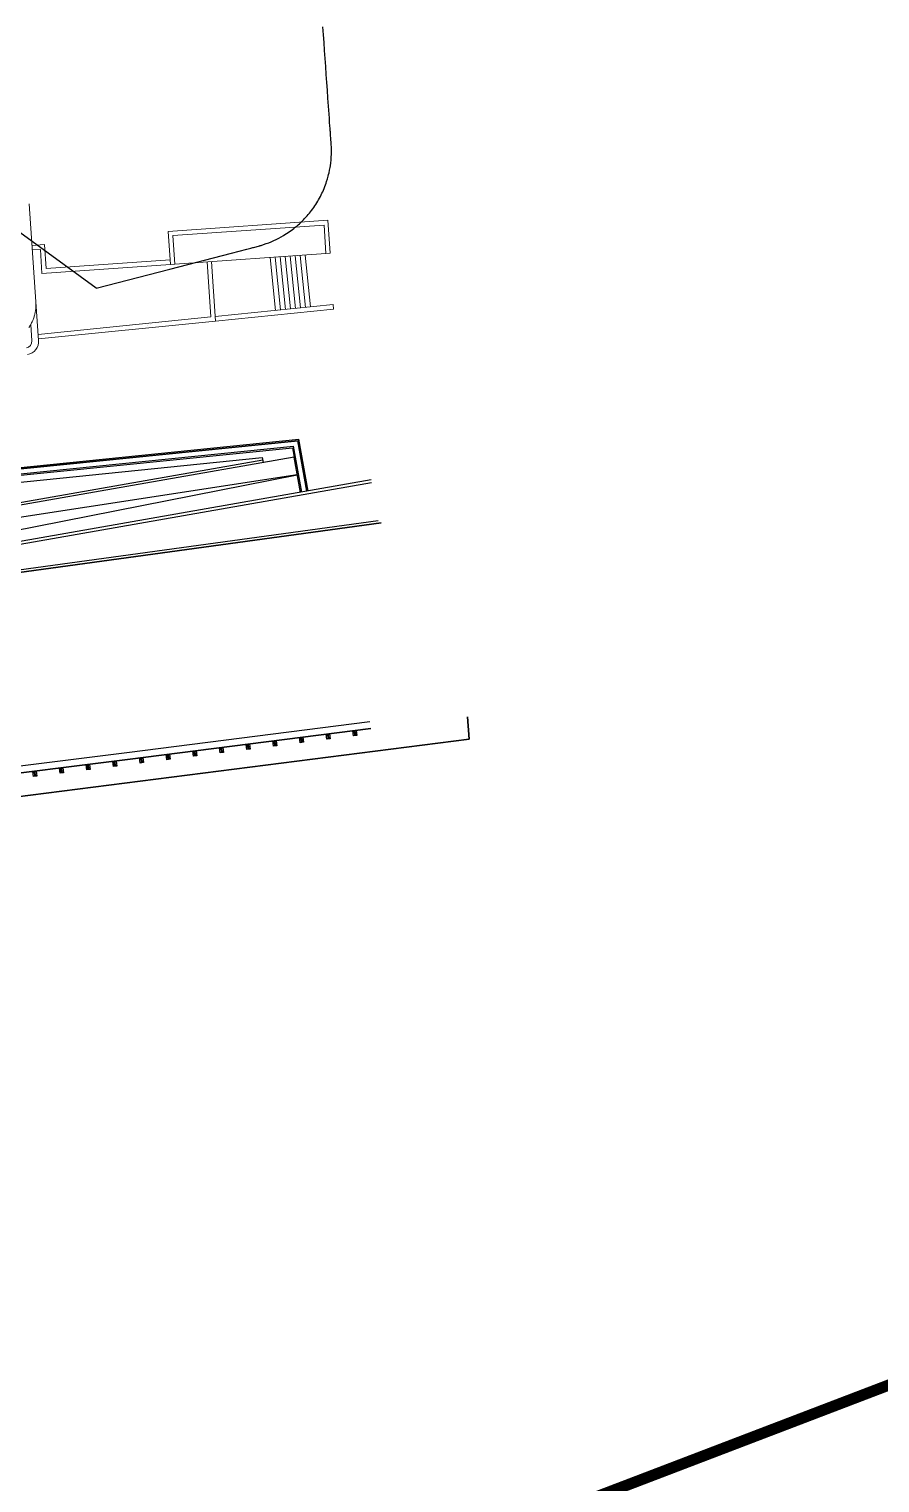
# Model space of a CAD drawing. Header units: millimetres. Extents: x 50357 to 985146, y 723188 to 1803594.
# Drawn here: x 829807.4 to 829845.3, y 817884 to 817948.8 of the extents above; entities that cross this region are included whole.
import ezdxf
from ezdxf.xclip import XClip

# ---------------------------------------------------------------- set-up
doc = ezdxf.new("R2010")
doc.units = ezdxf.units.MM
doc.header["$LTSCALE"] = 3
doc.header["$MEASUREMENT"] = 0
for name, pattern in [('B0703', [4.6875, 3.125, -1.5625]), ('DIVIDE', [1.25, 0.5, -0.25, 0, -0.25, 0, -0.25]), ('x-baseplan$0$DGN Style 2', [1.94727e-06, 0, -1.94727e-06]), ('x-boundary$0$DGN Style 4', [76.563414, 38.257796, -19.128898, 0.047822, -19.128898])]:
    doc.linetypes.add(name, pattern=pattern)
for name, color, linetype in [('00_Xref', 7, 'Continuous'), ('LWK-GA_WALL', 8, 'Continuous'), ('LWK-MA_PAVING BANDING', 8, 'Continuous'), ('LWK-PROMENADE BALLUSTRADE', 8, 'Continuous'), ('Proposed Louvre wall', 4, 'Continuous'), ('UAJ-00XREF', 7, 'Continuous'), ('UAJ-90.5LAND', 8, 'Continuous'), ('UAJ_MID_ROOF', 3, 'Continuous')]:
    doc.layers.add(name, color=color, linetype=linetype)
for name, color, linetype, lineweight in [('UAJ-08META', 8, 'Continuous', 9), ('UAJ-24STAI-c', 8, 'Continuous', 9), ('UAJ-34RAIL-a', 1, 'Continuous', 13)]:
    doc.layers.add(name, color=color, linetype=linetype, lineweight=lineweight)
doc.layers.add('x-baseplan$0$AR-ROAD_AR_BS_MI_', color=7, linetype='Continuous', true_color=0x6d6d6d)
doc.layers.add('x-boundary$0$AR-SIMS_BL_', color=7, linetype='x-boundary$0$DGN Style 4', true_color=0xff0505)
pattern_1 = [(315, (-2836.0025, 3466.4423), (1.767767, 1.767767), []), (45, (-2836.0025, 3466.4423), (-1.767767, 1.767767), [])]

# ---------------------------------------------------------------- blocks, each defined once
blk = doc.blocks.new('x-baseplan')
at = {"layer": 'x-baseplan$0$AR-ROAD_AR_BS_MI_', "linetype": 'x-baseplan$0$DGN Style 2', "lineweight": 0, "flags": 128}
blk.add_lwpolyline([(834552.251, 817919.489), (834458.709, 817883.8), (834424.347, 817870.701)], dxfattribs=at)
blk = doc.blocks.new('PROMENADE BALLUSTRADE')
at = {"layer": 'LWK-PROMENADE BALLUSTRADE'}
h = blk.add_hatch(dxfattribs=at)
h.set_pattern_fill('_USER', color=8, scale=2.5, angle=-45, double=1, pattern_type=0)
h.set_pattern_definition(pattern_1)
edge = h.paths.add_edge_path()
edge.add_line((-17, 43), (-17, 187))
edge.add_arc((-8, 187), 9, 90, 180, ccw=False)
edge.add_line((-8, 196), (-8, 190))
edge.add_arc((-8, 187), 3, 90, 180)
edge.add_line((-11, 187), (-11, 43))
edge.add_arc((-8, 43), 3, 180, 270)
edge.add_line((-8, 40), (-8, 34))
edge.add_arc((-8, 43), 9, 180, 270, ccw=False)
h = blk.add_hatch(dxfattribs=at)
h.set_pattern_fill('_USER', color=8, scale=2.5, angle=-45, double=1, pattern_type=0)
h.set_pattern_definition(pattern_1)
edge = h.paths.add_edge_path()
edge.add_line((17, 43), (17, 187))
edge.add_arc((8, 187), 9, 0, 90)
edge.add_line((8, 196), (8, 190))
edge.add_arc((8, 187), 3, 0, 90, ccw=False)
edge.add_line((11, 187), (11, 43))
edge.add_arc((8, 43), 3, -90, 0, ccw=False)
edge.add_line((8, 40), (8, 34))
edge.add_arc((8, 43), 9, -90, 0)
blk.add_lwpolyline([(75, 230), (75, 0), (-75, 0), (-75, 230)], close=True, dxfattribs=at)
at = {"layer": 'LWK-PROMENADE BALLUSTRADE', "color": 8}
for points in [[(-32.5, 205), (-67.5, 205)], [(-32.5, 25), (-67.5, 25)], [(-50, 187.5), (-50, 222.5)], [(-50, 7.5), (-50, 42.5)], [(67.5, 205), (32.5, 205)], [(67.5, 25), (32.5, 25)], [(50, 187.5), (50, 222.5)], [(50, 7.5), (50, 42.5)]]:
    blk.add_lwpolyline(points, dxfattribs=at)
at = {"layer": 'LWK-PROMENADE BALLUSTRADE'}
for points in [[(-5, 43, -1), (-11, 43), (-11, 187, -1), (-5, 187)], [(11, 187, 1), (5, 187), (5, 43, 1), (11, 43)]]:
    blk.add_lwpolyline(points, format="xyb", close=True, dxfattribs=at)
at = {"layer": 'LWK-PROMENADE BALLUSTRADE', "color": 8}
for centre in [(-50, 205), (-50, 25), (50, 205), (50, 25)]:
    blk.add_circle(centre, 12.5, dxfattribs=at)
blk = doc.blocks.new('3A35X-MAGP-P-LD-00-0')
at = {"layer": 'LWK-GA_WALL', "lineweight": 30, "ltscale": 0.5}
for points in [[(834651362, 817932119), (834651432, 817931120)], [(834651432, 817931120), (834575926, 817921450)]]:
    blk.add_lwpolyline(points, dxfattribs=at)
at = {"layer": 'LWK-GA_WALL', "ltscale": 0.5, "elevation": 4047}
blk.add_lwpolyline([(834647011, 817931894), (834636163, 817930508), (834621889, 817928712), (834608683, 817926959), (834590467, 817924721), (834569539, 817921947), (834552150, 817919745), (834551322, 817919445), (834529685, 817911079), (834518657, 817906847), (834506366, 817902183), (834496343, 817898357), (834485453, 817894209), (834473244, 817889480), (834460256, 817884558), (834451189, 817881116), (834434617, 817874777)], dxfattribs=at)
at = {"layer": 'LWK-GA_WALL', "lineweight": 30, "ltscale": 0.5, "elevation": 4047}
blk.add_lwpolyline([(834647049, 817931596), (834636200, 817930210), (834621928, 817928414), (834608721, 817926661), (834590505, 817924424), (834569578, 817921650), (834552220, 817919452), (834551427, 817919164), (834529793, 817910799), (834518764, 817906567), (834506473, 817901903), (834496450, 817898077), (834485560, 817893929), (834473351, 817889200), (834460362, 817884277), (834451296, 817880835), (834434724, 817874497)], dxfattribs=at)
at = {"layer": 'LWK-MA_PAVING BANDING', "ltscale": 0.5}
for p, q in [((834604588, 817940457, 0), (834643798, 817944444, 0)), ((834643624, 817943700, 0), (834606395, 817937151, 0))]:
    blk.add_line(p, q, dxfattribs=at)
for points in [[(834634789, 817951233), (834638077, 817952087), (834640826, 817952800), (834641513, 817952978), (834641685, 817953023), (834641771, 817953045), (834641793, 817953050), (834641804, 817953053), (834641812, 817953055), (834642085, 817953129), (834642093, 817953132), (834642103, 817953134), (834642113, 817953137), (834642122, 817953140), (834642141, 817953145), (834642258, 817953181), (834642373, 817953221), (834642487, 817953263), (834642599, 817953308), (834642710, 817953357), (834642820, 817953408), (834642929, 817953463), (834643036, 817953520), (834643142, 817953581), (834643210, 817953623), (834643279, 817953666), (834643346, 817953711), (834643413, 817953756), (834643479, 817953803), (834643544, 817953851), (834643608, 817953901), (834643671, 817953951), (834643733, 817954003), (834643795, 817954056), (834643855, 817954110), (834643914, 817954165), (834643973, 817954221), (834644030, 817954278), (834644086, 817954336), (834644141, 817954396), (834644195, 817954456), (834644248, 817954517), (834644299, 817954579), (834644350, 817954643), (834644399, 817954707), (834644447, 817954772), (834644494, 817954838), (834644540, 817954904), (834644584, 817954972), (834644627, 817955041), (834644669, 817955110), (834644710, 817955180), (834644749, 817955250), (834644787, 817955322), (834644824, 817955394), (834644859, 817955466), (834644893, 817955540), (834644926, 817955614), (834644957, 817955688), (834644987, 817955764), (834645015, 817955839), (834645042, 817955916), (834645068, 817955991), (834645104, 817956108), (834645136, 817956226), (834645156, 817956305), (834645174, 817956381), (834645199, 817956501), (834645221, 817956621), (834645233, 817956699), (834645250, 817956820), (834645262, 817956941), (834645269, 817957021), (834645274, 817957102), (834645278, 817957182), (834645280, 817957325), (834645280, 817957406), (834645279, 817957425), (834645279, 817957445), (834645279, 817957456), (834645278, 817957464), (834645268, 817957699), (834645264, 817957750), (834645264, 817957760), (834645262, 817957782), (834645261, 817957804), (834645257, 817957848), (834645254, 817957893), (834645251, 817957937), (834645245, 817958025), (834645239, 817958114), (834645232, 817958202), (834645229, 817958247), (834645226, 817958291), (834645220, 817958379), (834645213, 817958468), (834645201, 817958645), (834645195, 817958734), (834645188, 817958822), (834645176, 817958999), (834645163, 817959176), (834645151, 817959354), (834645126, 817959708), (834645100, 817960062), (834645075, 817960416), (834645050, 817960770), (834645025, 817961124), (834645000, 817961478), (834644975, 817961833), (834644950, 817962187), (834644925, 817962541), (834644900, 817962895)], [(834644196, 817942176), (834643798, 817944444)]]:
    blk.add_lwpolyline(points, dxfattribs=at)
at = {"layer": 'LWK-MA_PAVING BANDING', "ltscale": 0.5, "elevation": 0}
blk.add_lwpolyline([(834634789, 817951233), (834630495, 817954351, 0.267258), (834627717, 817954646), (834611980, 817947682, 0.443097), (834611141, 817945151), (834611168, 817945102)], format="xyb", dxfattribs=at)
at = {"layer": 'LWK-MA_PAVING BANDING', "ltscale": 0.5, "elevation": 0, "flags": 128}
blk.add_lwpolyline([(834647500, 817940768), (834606746, 817935156), (834606396, 817937149), (834606072, 817937094, 0.157628), (834604979, 817936514), (834604215, 817935777, -0.176318), (834600278, 817934024), (834579253, 817932554), (834543070, 817930025)], format="xyb", dxfattribs=at)
at = {"layer": 'Proposed Louvre wall', "linetype": 'B0703', "extrusion": (7.20637e-08, -1.03084e-06, 1)}
blk.add_lwpolyline([(834631984, 817952207), (834631984, 817952207)], dxfattribs=at)
at = {"layer": 'UAJ-08META', "color": 2}
for p, q in [((834637995, 817953764), (834645124, 817954263)), ((834645124, 817954263), (834645227, 817952791)), ((834638098, 817952293), (834637995, 817953764)), ((834644951, 817954050), (834638208, 817953579)), ((834638208, 817953579), (834638297, 817952307)), ((834645039, 817952778), (834644951, 817954050)), ((834638297, 817952307), (834638098, 817952293)), ((834645227, 817952791), (834645039, 817952778))]:
    blk.add_line(p, q, dxfattribs=at)
for points in [[(834632095, 817950620), (834631789, 817954995)], [(834631784, 817949476), (834631806, 817949510), (834631828, 817949544), (834631849, 817949579), (834631869, 817949614), (834631889, 817949649), (834631907, 817949685), (834631925, 817949722), (834631942, 817949758), (834631958, 817949795), (834631973, 817949832), (834631988, 817949869), (834632001, 817949907), (834632014, 817949945), (834632025, 817949983), (834632036, 817950021), (834632046, 817950059), (834632055, 817950097), (834632063, 817950135), (834632071, 817950173), (834632077, 817950211), (834632083, 817950249), (834632088, 817950287), (834632092, 817950325), (834632095, 817950362), (834632097, 817950400), (834632099, 817950437), (834632100, 817950474), (834632100, 817950511), (834632099, 817950548), (834632097, 817950584), (834632095, 817950620)]]:
    blk.add_lwpolyline(points, dxfattribs=at)
at = {"layer": 'UAJ-24STAI-c'}
for p, q in [((834642545, 817952604), (834642786, 817950241)), ((834642770, 817952620), (834643009, 817950264)), ((834642994, 817952635), (834643233, 817950287)), ((834643219, 817952651), (834643457, 817950310)), ((834643444, 817952667), (834643681, 817950332)), ((834643668, 817952682), (834643905, 817950355)), ((834643893, 817952691), (834644129, 817950378)), ((834644117, 817952714), (834644352, 817950401))]:
    blk.add_line(p, q, dxfattribs=at)
at = {"layer": 'UAJ-34RAIL-a'}
for p, q in [((834631920, 817953136), (834632482, 817953175)), ((834632297, 817952961), (834631934, 817952936)), ((834632365, 817951892), (834632297, 817952961)), ((834632482, 817953175), (834632552, 817952106)), ((834638098, 817952293), (834632365, 817951892)), ((834632552, 817952106), (834638084, 817952492)), ((834638297, 817952307), (834645039, 817952778)), ((834639735, 817952407), (834639898, 817949948)), ((834640117, 817949769), (834639934, 817952421)), ((834632216, 817948901), (834632095, 817950620)), ((834631866, 817949608), (834631917, 817948880)), ((834639898, 817949948), (834632198, 817949164)), ((834632212, 817948965), (834640117, 817949769))]:
    blk.add_line(p, q, dxfattribs=at)
at = {"layer": 'UAJ-34RAIL-a', "color": 8}
for p, q in [((834645363, 817950503), (834640103, 817949968)), ((834640117, 817949769), (834645383, 817950305)), ((834645383, 817950305), (834645363, 817950503))]:
    blk.add_line(p, q, dxfattribs=at)
at = {"layer": 'UAJ-34RAIL-a'}
for radius, start, end in [(300, 280.06672, 4.06805), (600, 280.13586, 3.99891)]:
    blk.add_arc((834631618, 817948859), radius, start, end, dxfattribs=at)
at = {"layer": 'UAJ-90.5LAND', "ltscale": 0.5}
for p, q in [((834604583, 817940506, 0), (834643839, 817944498, 0)), ((834604589, 817940447, 0), (834643789, 817944433, 0)), ((834604612, 817940218, 0), (834643600, 817944182, 0)), ((834604618, 817940158, 0), (834643550, 817944117, 0)), ((834643550, 817944117, 0), (834643624, 817943700, 0)), ((834604649, 817939860, 0), (834642202, 817943678, 0)), ((834643624, 817943700, 0), (834606395, 817937151, 0))]:
    blk.add_line(p, q, dxfattribs=at)
for points in [[(834644187, 817942175), (834643789, 817944433)], [(834644246, 817942185), (834643839, 817944498)], [(834643960, 817942135), (834643600, 817944182)], [(834643901, 817942124), (834643624, 817943700)]]:
    blk.add_lwpolyline(points, dxfattribs=at)
at = {"layer": 'UAJ-90.5LAND', "elevation": 0}
for points in [[(834606050, 817937217), (834642219, 817943580)], [(834642202, 817943678), (834642241, 817943457)], [(834606673, 817935575), (834643762, 817942912), (834606395, 817937151)], [(834647066, 817942681), (834606673, 817935575), (834606746, 817935156), (834647500, 817940768)], [(834647075, 817942556), (834606817, 817935473), (834606849, 817935296), (834647368, 817940876)]]:
    blk.add_lwpolyline(points, dxfattribs=at)
blk.add_lwpolyline([(834647500, 817940768), (834606746, 817935156), (834606396, 817937149), (834606072, 817937094, 0.157628), (834604979, 817936514), (834604215, 817935777, -0.176318), (834600278, 817934024), (834579253, 817932554), (834543070, 817930025)], format="xyb", dxfattribs=at)
at = {"layer": 'UAJ_MID_ROOF', "color": 8, "linetype": 'Continuous', "ltscale": 10}
for p, q in [((834637081, 817949581), (834637081, 817949581)), ((834637230, 817949601), (834637230, 817949601))]:
    blk.add_line(p, q, dxfattribs=at)
at = {"layer": 'LWK-PROMENADE BALLUSTRADE', "color": 2}
for p, rotation in [((834646324, 817931503, 4047), 187.2803119752081), ((834640372, 817930743, 4047), 187.2803119752081), ((834641562, 817930895, 4047), 187.2803119752081), ((834642753, 817931047, 4047), 187.2803119752081), ((834643943, 817931199, 4047), 187.2803119752081), ((834645133, 817931351, 4047), 187.2803119752081), ((834635610, 817930136, 4047), 187.1717514235347), ((834636801, 817930287, 4047), 187.2803119752081), ((834637991, 817930439, 4047), 187.2803119752081), ((834639182, 817930591, 4047), 187.2803119752081), ((834632039, 817929686, 4047), 187.1717514235347), ((834633229, 817929836, 4047), 187.1717514235347), ((834634420, 817929986, 4047), 187.1717514235347)]:
    blk.add_blockref('PROMENADE BALLUSTRADE', p, dxfattribs=dict(at, rotation=rotation))

msp = doc.modelspace()

# ---------------------------------------------------------------- linework, layer by layer
at = {"layer": 'x-boundary$0$AR-SIMS_BL_', "linetype": 'DIVIDE', "ltscale": 100, "const_width": 0.5, "flags": 128}
msp.add_lwpolyline([(830421.4603, 817983.187), (829927.4203, 817919.53), (829799.1823, 817870.527), (829790.4573, 817865.696), (829758.6593, 817838.339), (829748.5253, 817828.353), (829731.4973, 817806.204), (829719.1833, 817785.985), (829714.6143, 817778.228), (829709.8043, 817763.541), (829704.7063, 817754.386), (829697.7243, 817751.133), (829631.8793, 817748.878), (829608.1743, 817748.661), (829577.9213, 817748.836), (829544.9303, 817749.703), (829480.8173, 817749.39), (829470.3073, 817750.288), (829456.0593, 817753.147), (829455.1313, 817754.682), (829450.7323, 817754.941), (829443.6703, 817749.278), (829434.6983, 817748.673), (829419.6063, 817752.193), (829388.1423, 817774.957, -0.0868696), (829330.1513, 817841.557), (829326.5653, 817849.526), (829325.1853, 817873.199), (829325.6963, 817999.932), (829326.2943, 818019.469), (829325.7823, 818024.558), (829325.7783, 818042.647), (829324.1743, 818071.095), (829325.5493, 818103.034, -0.0940633), (829350.7409, 818171.0835, -0.0902781), (829384.4713, 818209.372), (829384.9343, 818241.21, -0.0189096), (829386.4703, 818271.75), (829615.2203, 818271.919), (829704.0113, 818399.497), (829741.7573, 818373.349), (829731.0113, 818358.183), (829721.2403, 818343.554), (829716.0813, 818336.18), (829706.3403, 818321.969), (829715.5743, 818315.216), (829711.8093, 818309.828), (829703.7323, 818297.509), (829697.2433, 818288.942, -0.1752059), (829690.4223, 818286.336), (829681.5343, 818287.923, 0.2323257), (829668.4143, 818283.101, 0.1362325), (829661.1463, 818270.395), (829652.3613, 818250.389), (829646.1803, 818237.545), (829639.8393, 818226.052), (829627.8473, 818207.069), (829617.9353, 818191.422), (829605.2153, 818171.079), (829593.5793, 818151.816), (829589.4173, 818145.524), (829584.7463, 818137.723), (829551.0583, 818082.258), (829543.4983, 818069.588), (829534.6903, 818055.423, 0.2107846), (829533.1303, 818024.07, 0.1803051), (829550.4443, 818003.891, 0.1721578), (829574.9653, 817999.157, 0.1021896), (829588.5963, 818003.679), (829596.3693, 818008.735), (829611.7893, 818018.98), (829639.5613, 818037.348), (829672.2633, 818058.952), (829685.6043, 818067.872), (829727.7433, 818095.842, 0.0821189), (829735.7533, 818101.886, -0.0111337), (829745.2473, 818110.415), (829753.9933, 818118.816), (829758.8103, 818114.163), (829762.6453, 818117.774), (829769.9653, 818124.931), (829790.2773, 818144.448), (829798.4313, 818152.193), (829801.4083, 818152.175), (829803.5313, 818156.445, -0.6859753), (829809.0173, 818155.332, -0.0959867), (829808.9553, 818152.667), (829813.4653, 818169.874), (829834.8623, 818175.04, -0.2423535), (829819.8133, 818128.772), (829870.4053, 818132.308), (829867.6293, 818172.006), (829873.9463, 818180.933, 0.1039453), (829908.8823, 818164.791, 0.0281485), (829935.7033, 818159.716), (829946.0683, 818156.56, 0.0121811), (829955.3373, 818154.03, 0.0118169), (829964.8653, 818153.626, 0.018959), (830002.7953, 818154.46), (830005.7253, 818155.389), (830009.7393, 818155.668), (830012.7693, 818155.154, 0.0049787), (830022.7543, 818156.042), (830036.0313, 818157.365, -0.0231603), (830068.0675, 818159.0629), (830223.8183, 818160.097), (830228.4173, 818160.197), (830232.4673, 818160.663), (830236.3963, 818161.751, 0.0889442), (830243.4323, 818167.266, 0.0912828), (830247.9403, 818174.674, 0.0618581), (830249.2823, 818180.136), (830255.8743, 818180.535), (830279.9283, 818180.912, 0.0773406), (830284.374, 818172.2777, 0.267473), (830295.2135, 818167.4601, 0.0363773), (830312.4285, 818170.543, 0.2494227), (830324.5803, 818181.612), (830341.3073, 818181.874), (830466.9963, 818189.748), (830494.8753, 818191.557), (830496.9853, 818186.835, 0.0736969), (830501.0913, 818181.809), (830582.4593, 818194.473), (830583.8843, 818185.317), (830597.2633, 818190.193), (830602.6723, 818191.158, 0.0490537), (830631.8723, 818199.396), (830712.2023, 818204.417, -0.0621863), (830711.6952, 818151.7194, 0.0557122), (830710.5338, 818100.1676), (830711.1793, 818092.916), (830714.4713, 818073.766), (830717.4063, 818056.387), (830721.2283, 818019.358), (830641.4663, 818008.057), (830545.9623, 817999.878), (830497.1193, 817993.58), (830497.1993, 817992.704), (830467.1193, 817988.807), (830455.4773, 817987.084), (830447.0523, 817986.218), (830421.5433, 817982.99)], format="xyb", close=True, dxfattribs=at)

# ---------------------------------------------------------------- block references
at = {"layer": '00_Xref'}
ref = msp.add_blockref('x-baseplan', (-4624.8147, 0), dxfattribs=at)
XClip(ref).set_block_clipping_path([(834202.4041511728, 818417.7787976696), (834906.6320897909, 818467.0097314056), (834956.0121295976, 817760.6488927433), (834251.7841909796, 817711.4179590072)])

# ---------------------------------------------------------------- next in the draw order: block references
at = {"layer": 'UAJ-00XREF', "ltscale": 0.5, "xscale": 0.0009999999999999998, "yscale": 0.0009999999999999998, "zscale": 0.0009999999999999998, "rotation": 359.9752874263863}
msp.add_blockref('3A35X-MAGP-P-LD-00-0', (-5177.1309, 346.0788, -0.0001), dxfattribs=at)

doc.saveas('drawing.dxf')
